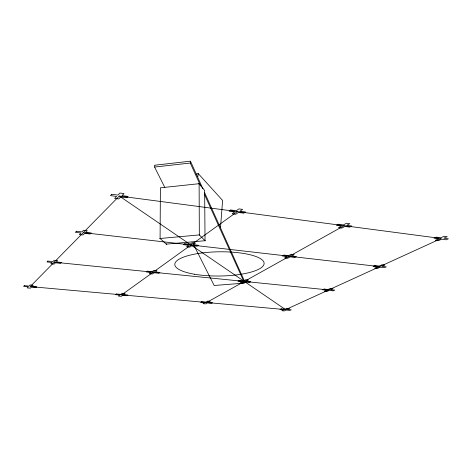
<?xml version="1.0" encoding="UTF-8"?>
<svg xmlns="http://www.w3.org/2000/svg" width="472" height="472" viewBox="0 0 472 472"><rect width="100%" height="100%" fill="white"/><g stroke="black" fill="none" stroke-linecap="round" stroke-linejoin="round"><path stroke-width="0.71" d="M204.984 240.773L205.137 240.808M199.308 234.956L199.243 234.714M160.091 238.454L160.397 187.821L199.013 183.708M190.558 161.371L190.452 163.07M205.066 240.714L166.321 244.13M166.315 244.154L160.049 238.443M154.609 167.123L164.816 187.443M154.84 165.359L154.55 167.047L190.287 163.035L200.594 185.838M160.055 238.584L160.15 238.584M220.542 227.138L222.607 200.441L198.193 173.543L196.081 174.168M197.915 176.41L198.193 173.543M119.31 196.028L30.202 286.592L285.613 309.632L441.214 238.502L119.31 196.028L285.613 309.632M121.693 294.847L237.339 211.598M206.606 302.505L344.129 225.693M166.38 244.03L166.286 244.36L166.539 244.118M199.414 234.908L160.002 238.502M190.505 161.17L154.822 165.206M199.06 183.708L204.647 190.422L205.037 240.744L199.337 234.914L199.113 183.72M54.203 262.202L328.648 289.961M83.302 232.631L379.694 266.627M193.638 244.697L214.17 285.495L244.567 283.1L204.541 194.558M190.523 161.3L202.883 188.794M204.7 192.824L244.354 280.81M198.883 183.714L199.237 183.691L198.889 183.702M24.302 285.666L23.6 286.398L28.285 286.817L27.223 287.908L30.326 288.185L31.4 287.1L36.055 287.519L36.792 286.793L32.126 286.368L33.217 285.271L30.078 284.982L28.998 286.091L24.302 285.666M47.837 261.075L46.993 261.954L52.079 262.467L50.805 263.777L54.168 264.113L55.46 262.81L60.51 263.323L61.395 262.45L56.327 261.936L57.637 260.609L54.239 260.261L52.941 261.594L47.837 261.075M76.399 231.239L75.361 232.318L80.924 232.956L79.361 234.549L83.037 234.968L84.618 233.374L90.134 234.006L91.214 232.938L85.68 232.301L87.285 230.684L83.562 230.253L81.975 231.876L76.399 231.239M111.781 194.269L110.483 195.62L116.614 196.429L114.661 198.429L118.708 198.954L120.684 196.966L126.761 197.762L128.113 196.429L122.012 195.62L124.024 193.591L119.923 193.042L117.929 195.083L111.781 194.269M116.366 293.985L115.439 294.664L119.782 295.059L118.378 296.074L121.257 296.327L122.667 295.319L126.98 295.708L127.941 295.029L123.617 294.64L125.045 293.613L122.142 293.348L120.72 294.375L116.366 293.985M147.453 271.17L146.344 271.984L151.022 272.456L149.353 273.666L152.45 273.978L154.132 272.769L158.781 273.241L159.925 272.433L155.264 271.96L156.975 270.739L153.843 270.415L152.149 271.648L147.453 271.17M184.876 243.705L183.531 244.697L188.599 245.275L186.576 246.744L189.933 247.121L191.968 245.664L197.007 246.237L198.393 245.263L193.343 244.679L195.42 243.192L192.027 242.803L189.962 244.29L184.876 243.705M230.79 210.01L229.121 211.238L234.655 211.963L232.147 213.781L235.805 214.258L238.325 212.447L243.817 213.173L245.528 211.957L240.024 211.232L242.596 209.391L238.897 208.895L236.342 210.748L230.79 210.01M201.786 301.702L200.659 302.34L204.695 302.699L203.001 303.649L205.68 303.891L207.379 302.941L211.391 303.307L212.536 302.67L208.518 302.31L210.241 301.348L207.538 301.106L205.827 302.068L201.786 301.702M239.239 280.468L237.9 281.229L242.225 281.66L240.224 282.787L243.08 283.07L245.092 281.955L249.387 282.386L250.75 281.637L246.443 281.2L248.484 280.067L245.599 279.772L243.57 280.911L239.239 280.468M283.991 255.098L282.386 256.013L287.035 256.544L284.622 257.895L287.702 258.243L290.121 256.898L294.734 257.423L296.369 256.52L291.743 255.989L294.203 254.626L291.094 254.266L288.652 255.635L283.991 255.098M338.418 224.247L336.447 225.362L341.468 226.023L338.518 227.681L341.834 228.112L344.802 226.466L349.781 227.12L351.787 226.017L346.796 225.356L349.811 223.675L346.454 223.227L343.451 224.914L338.418 224.247M281.241 308.883L279.955 309.479L283.713 309.815L281.778 310.706L284.268 310.93L286.215 310.039L289.95 310.381L291.259 309.785L287.513 309.449L289.483 308.552L286.97 308.322L285.011 309.219L281.241 308.883M324.069 289.07L322.553 289.773L326.553 290.174L324.276 291.218L326.925 291.484L329.208 290.445L333.185 290.846L334.731 290.15L330.748 289.743L333.067 288.687L330.388 288.416L328.081 289.472L324.069 289.07M374.904 265.553L373.087 266.391L377.358 266.881L374.638 268.125L377.464 268.45L380.196 267.205L384.438 267.689L386.279 266.857L382.031 266.367L384.804 265.105L381.948 264.774L379.187 266.043L374.904 265.553M436.222 237.186L434.01 238.207L438.582 238.808L435.278 240.325L438.305 240.72L441.621 239.21L446.158 239.805L448.4 238.797L443.851 238.195L447.22 236.655L444.17 236.248L440.807 237.788L436.222 237.186M194.57 274.244A44.651 12.107 -0.7 0 0 264.007 264.226A44.651 12.107 -0.7 0 0 199.809 253.257A44.651 12.107 -0.7 0 0 194.57 274.244"/></g></svg>
